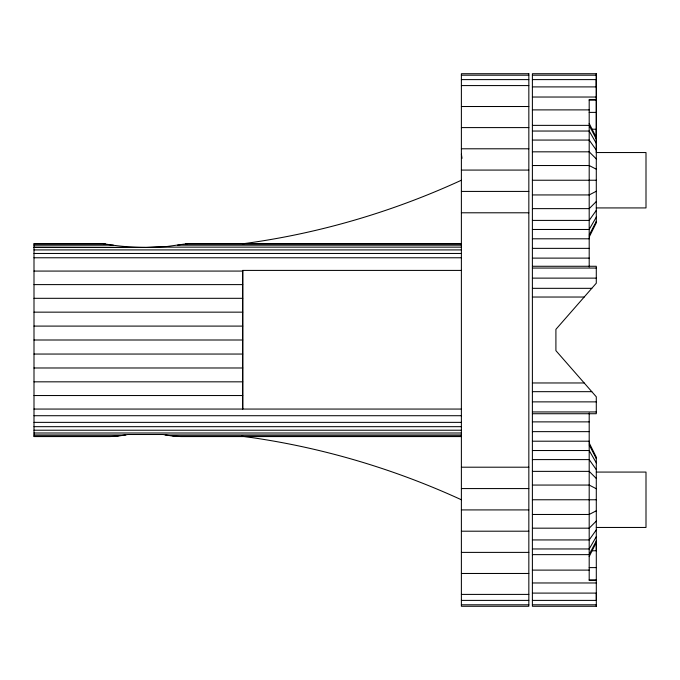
<?xml version="1.0" encoding="UTF-8"?>
<svg xmlns="http://www.w3.org/2000/svg" width="680" height="680" viewBox="0 0 680 680"><rect width="100%" height="100%" fill="white"/><g stroke="black" fill="none" stroke-linecap="round" stroke-linejoin="round"><path stroke-width="1.02" d="M242.718 270.411L242.718 409.062L242.718 270.411L461.38 270.411M596.309 152.49L596.309 73.721L532.389 73.721L532.389 606.279L596.309 606.279L596.317 604.8L532.389 604.8M589.194 237.04L596.292 222.836L596.309 73.721M589.194 556.571L596.292 542.368L596.3 550.766L591.226 550.766M589.194 235.101L596.292 221.382M596.292 540.923L589.194 554.634L532.389 554.634M589.194 229.432L596.292 217.132M596.292 536.664L589.194 548.964L532.389 548.964M596.292 210.358L589.194 220.405L532.389 220.405M596.292 529.89L589.194 539.937L532.389 539.937M596.292 201.535L589.194 208.632L532.389 208.632M596.292 521.067L589.194 528.173L532.389 528.173M596.292 191.258L589.194 194.939L532.389 194.939M596.292 510.79L589.194 514.471L532.389 514.471M461.38 180.234C392.071 212.083 318.053 233.784 242.42 243.831M461.38 247.146L156.51 247.146C138.576 247.979 120.513 246.823 102.876 243.567L34 243.567L34 436.568L109.981 436.568L117.92 436.169L127.73 434.503L163.234 434.503L173.043 436.169L180.982 436.568L461.38 436.568M461.38 243.567L188.088 243.567L166.787 246.534L145.486 247.46L34 247.46M461.38 75.2L528.836 75.2M532.389 75.2L596.317 75.2M461.38 79.603L528.836 79.603M532.389 79.603L596.317 79.603L596.3 86.904L532.389 86.904M461.38 85.578L528.836 85.578M532.389 97.028L596.3 97.028M596.3 99.484L589.194 99.484L589.194 267.053M589.194 100.172L596.3 100.172M461.38 106.513L528.836 106.513M532.389 109.888L589.194 109.888M589.194 112.395L596.3 112.387M532.389 125.367L589.194 125.367L596.292 139.077M461.38 127.594L528.836 127.594M591.226 129.234L596.3 129.234L596.317 137.632L589.194 123.428M532.389 131.036L589.194 131.036L596.292 143.335M532.389 140.063L589.194 140.063L596.292 150.11M461.38 148.793L528.836 148.793M532.389 151.827L589.194 151.827L596.292 158.933M596.292 152.541L646 152.541L646 207.927L596.292 207.927M532.389 165.529L589.194 165.529L596.292 169.209M461.38 170.077L528.836 170.077M532.389 180.234L596.292 180.234M461.38 191.42L528.836 191.42M461.38 212.789L528.836 212.789M532.389 229.475L589.194 229.475M532.389 238.799L589.194 238.799M34 243.967L105.459 243.967M185.504 243.967L461.38 243.967M34 245.166L113.322 245.166M177.642 245.166L461.38 245.166M34 247.146L145.486 247.46M532.389 248.361L589.194 248.361M34 249.917L461.38 249.917M34 253.462L461.38 253.462M34 257.771L461.38 257.771M532.389 258.12L589.194 258.12M532.389 266.271L596.292 266.271L596.292 283.195L555.909 329.35L555.909 350.65L596.292 396.805L596.292 413.729L532.389 413.729M532.389 268.056L596.292 268.056M34 271.074L242.718 271.074M532.389 278.128L596.292 278.128M34 284.606L242.718 284.606M532.389 288.328L591.804 288.328M532.389 297.032L584.179 297.032M34 298.316L242.718 298.316M34 312.154L242.718 312.154M34 326.094L242.718 326.094M34 340L242.718 340M34 354.05L242.718 354.05M34 367.982L242.718 367.982M34 381.828L242.718 381.828M532.389 382.967L584.179 382.967M532.389 391.671L591.804 391.671M34 395.539L242.718 395.539M532.389 401.872L596.292 401.872M34 409.062L461.38 409.062M532.389 411.944L596.292 411.944M34 415.718L461.38 415.718M532.389 421.88L589.194 421.88M34 422.365L461.38 422.365M34 426.675L461.38 426.675M34 430.219L461.38 430.219M532.389 431.638L589.194 431.638M34 432.99L461.38 432.99M34 434.979L125.843 434.979M165.121 434.979L461.38 434.979M34 436.169L117.92 436.169M173.043 436.169L461.38 436.169M532.389 441.201L589.194 441.201M532.389 450.525L589.194 450.525M532.389 459.595L589.194 459.595L596.292 469.642M461.38 467.202L528.836 467.202M532.389 471.367L589.194 471.367L596.292 478.465M596.292 472.073L646 472.073L646 527.459L596.292 527.459M532.389 485.061L589.194 485.061L596.292 488.741M461.38 488.571L528.836 488.571M532.389 499.766L596.292 499.766M461.38 509.915L528.836 509.915M461.38 531.199L528.836 531.199M461.38 552.389L528.836 552.389M589.194 567.604L596.3 567.613M532.389 570.112L589.194 570.112M461.38 573.469L528.836 573.469M589.194 579.827L596.3 579.827M596.3 580.516L589.194 580.516L589.194 412.947M532.389 582.972L596.3 582.972M532.389 593.096L596.3 593.096L596.317 600.398L532.389 600.398M461.38 594.405L528.836 594.405M461.38 600.398L528.836 600.398M461.38 604.8L528.836 604.8M241.51 436.169C317.458 446.114 391.782 467.831 461.38 499.766M589.194 450.568L596.292 462.867M589.194 444.898L596.292 458.617M589.194 442.96L596.292 457.164L596.309 606.279M461.38 154.131L462.026 158.329M528.836 73.721L461.38 73.721L461.38 606.279L528.836 606.279L528.836 73.721"/></g></svg>
